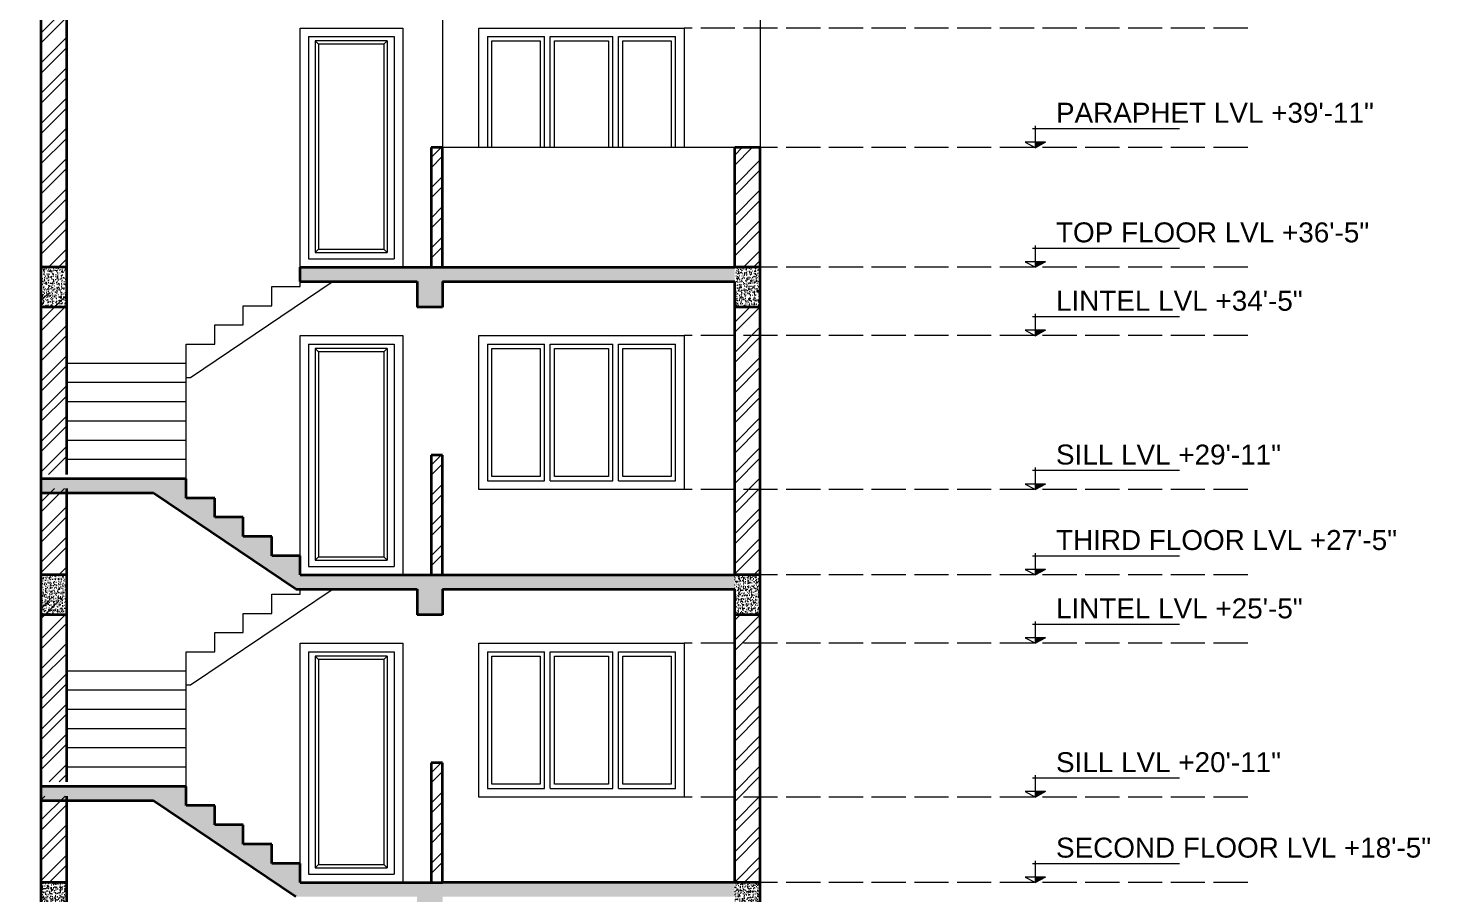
# Model space of a CAD drawing. Header units: inches. Extents: x -12071822 to 12321209, y -1222525 to 1319227.
# Drawn here: x 118068.3 to 118560.4, y 36501.1 to 36805.1 of the extents above; entities that cross this region are included whole.
import ezdxf

# ---------------------------------------------------------------- set-up
doc = ezdxf.new("R2010")
doc.units = ezdxf.units.IN
doc.header["$MEASUREMENT"] = 0
doc.header["$PDMODE"] = 35
doc.linetypes.add('ACAD_ISO02W100', pattern=[15, 12, -3])
for name, color, linetype, lineweight in [('elevation', 181, 'Continuous', 20), ('Hatch', 9, 'Continuous', 9), ('Hidden', 254, 'ACAD_ISO02W100', 15), ('TEXT', 255, 'Continuous', 35), ('Walls', 11, 'Continuous', 35), ('Windows', 151, 'Continuous', 15)]:
    doc.layers.add(name, color=color, linetype=linetype, lineweight=lineweight)
doc.styles.get("Standard").update_dxf_attribs({"font": 'arial.ttf'})
doc.dimstyles.get("Standard").update_dxf_attribs({"dimtxt": 6, "dimasz": 4, "dimexe": 0, "dimexo": 6, "dimgap": 3, "dimtad": 1, "dimdec": 0, "dimzin": 0, "dimdsep": 46, "dimlunit": 4, "dimtxsty": 'Standard', "dimblk": 'ARCHTICK', "dimcen": 0.09, "dimdle": 3, "dimclrd": 256, "dimadec": 0, "dimazin": 0, "dimtfac": 1, "dimtdec": 0, "dimtofl": 0, "dimtmove": 0, "dimatfit": 3, "dimfxl": 1, "dimfxlon": 1, "dimtolj": 1, "dimtzin": 0, "dimlwd": -1, "dimarcsym": 0})
pattern_1 = [(45, (-19686.302, 231.183), (-5.30330086, 5.30330086), []), (45, (-19682.767, 231.183), (-5.30330086, 5.30330086), [])]
pattern_2 = [(45, (-19686.302, 236.183), (-5.30330086, 5.30330086), []), (45, (-19682.767, 236.183), (-5.30330086, 5.30330086), [])]
pattern_3 = [(45, (-19686.302, 241.183), (-5.30330086, 5.30330086), []), (45, (-19682.767, 241.183), (-5.30330086, 5.30330086), [])]
pattern_4 = [(50, (-19686.3022, 241.183), (2.151780548, -0.188256405), [0.225, -2.475]), (355, (-19686.3022, 241.183), (-0.416254, 2.2565764), [0.18, -1.98]), (100.4514445, (-19686.1229, 241.1673), (1.73552654, 2.068319973), [0.191220576, -2.103426336]), (46.1842, (-19686.3022, 241.783), (3.20172399, -0.49655784), [0.3375, -3.7125]), (96.6356355, (-19686.0354, 241.7416), (2.80398584, 2.9223558), [0.286831026, -3.15514128]), (351.184164, (-19686.3022, 241.783), (2.803985835, 2.9223558), [0.27, -2.97]), (21, (-19686.0022, 241.633), (1.790721156, -1.207856672), [0.225, -2.475]), (326, (-19686.0022, 241.633), (0.729945996, 2.175450135), [0.18, -1.98]), (71.4514447, (-19685.853, 241.5323), (2.52066713, 0.967593458), [0.19122057, -2.103426336]), (37.5, (-19686.3022, 241.18296), (0.036479566, 0.9986815615), [0, -1.956, 0, -2.01, 0, -1.9875]), (7.5, (-19686.3022, 241.183), (0.789208612, 1.183235136), [0, -1.146, 0, -1.911, 0, -0.7575]), (327.5, (-19686.9712, 241.18296), (1.6014673085, -0.067664615), [0, -0.75, 0, -2.34, 0, -3.105]), (317.5, (-19687.2712, 241.183), (1.749558508, 0.300314947), [0, -0.975, 0, -1.554, 0, -2.205])]
pattern_5 = [(50, (-19686.3022, 236.183), (2.151780548, -0.188256405), [0.225, -2.475]), (355, (-19686.3022, 236.183), (-0.416254, 2.2565764), [0.18, -1.98]), (100.4514445, (-19686.1229, 236.1673), (1.73552654, 2.068319973), [0.191220576, -2.103426336]), (46.1842, (-19686.3022, 236.783), (3.20172399, -0.49655784), [0.3375, -3.7125]), (96.6356355, (-19686.0354, 236.7416), (2.80398584, 2.9223558), [0.286831026, -3.15514128]), (351.184164, (-19686.3022, 236.783), (2.803985835, 2.9223558), [0.27, -2.97]), (21, (-19686.0022, 236.633), (1.790721156, -1.207856672), [0.225, -2.475]), (326, (-19686.0022, 236.633), (0.729945996, 2.175450135), [0.18, -1.98]), (71.4514447, (-19685.853, 236.5323), (2.52066713, 0.967593458), [0.19122057, -2.103426336]), (37.5, (-19686.3022, 236.18296), (0.036479566, 0.9986815615), [0, -1.956, 0, -2.01, 0, -1.9875]), (7.5, (-19686.3022, 236.183), (0.789208612, 1.183235136), [0, -1.146, 0, -1.911, 0, -0.7575]), (327.5, (-19686.9712, 236.18296), (1.6014673085, -0.067664615), [0, -0.75, 0, -2.34, 0, -3.105]), (317.5, (-19687.2712, 236.183), (1.749558508, 0.300314947), [0, -0.975, 0, -1.554, 0, -2.205])]
pattern_6 = [(50, (-19686.3022, 231.183), (2.151780548, -0.188256405), [0.225, -2.475]), (355, (-19686.3022, 231.183), (-0.416254, 2.2565764), [0.18, -1.98]), (100.4514445, (-19686.1229, 231.1673), (1.73552654, 2.068319973), [0.191220576, -2.103426336]), (46.1842, (-19686.3022, 231.783), (3.20172399, -0.49655784), [0.3375, -3.7125]), (96.6356355, (-19686.0354, 231.7416), (2.80398584, 2.9223558), [0.286831026, -3.15514128]), (351.184164, (-19686.3022, 231.783), (2.803985835, 2.9223558), [0.27, -2.97]), (21, (-19686.0022, 231.633), (1.790721156, -1.207856672), [0.225, -2.475]), (326, (-19686.0022, 231.633), (0.729945996, 2.175450135), [0.18, -1.98]), (71.4514447, (-19685.853, 231.5323), (2.52066713, 0.967593458), [0.19122057, -2.103426336]), (37.5, (-19686.3022, 231.18296), (0.036479566, 0.9986815615), [0, -1.956, 0, -2.01, 0, -1.9875]), (7.5, (-19686.3022, 231.183), (0.789208612, 1.183235136), [0, -1.146, 0, -1.911, 0, -0.7575]), (327.5, (-19686.9712, 231.18296), (1.6014673085, -0.067664615), [0, -0.75, 0, -2.34, 0, -3.105]), (317.5, (-19687.2712, 231.183), (1.749558508, 0.300314947), [0, -0.975, 0, -1.554, 0, -2.205])]
pattern_7 = [(50, (-18460.6162, 246.183), (2.151780548, -0.188256405), [0.225, -2.475]), (355, (-18460.6162, 246.183), (-0.416254, 2.2565764), [0.18, -1.98]), (100.4514445, (-18460.437, 246.1673), (1.73552654, 2.068319973), [0.191220576, -2.103426336]), (46.1842, (-18460.6162, 246.783), (3.20172399, -0.49655784), [0.3375, -3.7125]), (96.6356355, (-18460.3494, 246.7416), (2.80398584, 2.9223558), [0.286831026, -3.15514128]), (351.184164, (-18460.6162, 246.783), (2.803985835, 2.9223558), [0.27, -2.97]), (21, (-18460.3162, 246.633), (1.790721156, -1.207856672), [0.225, -2.475]), (326, (-18460.3162, 246.633), (0.729945996, 2.175450135), [0.18, -1.98]), (71.4514447, (-18460.167, 246.5323), (2.52066713, 0.967593458), [0.19122057, -2.103426336]), (37.5, (-18460.61625, 246.18296), (0.036479566, 0.9986815615), [0, -1.956, 0, -2.01, 0, -1.9875]), (7.5, (-18460.6162, 246.183), (0.789208612, 1.183235136), [0, -1.146, 0, -1.911, 0, -0.7575]), (327.5, (-18461.28525, 246.18296), (1.6014673085, -0.067664615), [0, -0.75, 0, -2.34, 0, -3.105]), (317.5, (-18461.5852, 246.183), (1.749558508, 0.300314947), [0, -0.975, 0, -1.554, 0, -2.205])]

# ---------------------------------------------------------------- blocks, each defined once
blk = doc.blocks.new('_ArchTick')
at = {"color": 0, "linetype": 'ByBlock', "const_width": 0.15}
blk.add_lwpolyline([(-0.5, -0.5), (0.5, 0.5)], dxfattribs=at)
blk = doc.blocks.new('*D1785')
at = {"layer": 'Defpoints', "color": 0, "transparency": 16777216}
for p in [(118050.27, 36505.14), (118072.87, 36505.14), (118072.87, 36397.14)]:
    blk.add_point(p, dxfattribs=at)
at = {"layer": 'Windows', "transparency": 16777216}
blk.add_line((118050.27, 36394.14), (118050.27, 36508.14), dxfattribs=at)
at = {"layer": 'Windows', "color": 0, "lineweight": -2, "transparency": 16777216}
for p, q in [((118051.27, 36505.14), (118050.27, 36505.14)), ((118051.27, 36397.14), (118050.27, 36397.14))]:
    blk.add_line(p, q, dxfattribs=at)
at = {"layer": 'Windows', "transparency": 16777216, "xscale": 4, "yscale": 4, "zscale": 4}
for p, rotation in [((118050.27, 36505.14), 90), ((118050.27, 36397.14), 270)]:
    blk.add_blockref('_ArchTick', p, dxfattribs=dict(at, rotation=rotation))
at = {"layer": 'Windows', "color": 0, "transparency": 16777216, "insert": (118044.2, 36451.14), "char_height": 6, "attachment_point": 5, "rotation": 90}
blk.add_mtext("\\A1;9'", dxfattribs=at)
blk = doc.blocks.new('*D1786')
at = {"layer": 'Defpoints', "color": 0, "transparency": 16777216}
for p in [(118050.27, 36613.14), (118072.87, 36613.14), (118072.87, 36505.14)]:
    blk.add_point(p, dxfattribs=at)
at = {"layer": 'Windows', "transparency": 16777216}
blk.add_line((118050.27, 36502.14), (118050.27, 36616.14), dxfattribs=at)
at = {"layer": 'Windows', "color": 0, "lineweight": -2, "transparency": 16777216}
for p, q in [((118051.27, 36613.14), (118050.27, 36613.14)), ((118051.27, 36505.14), (118050.27, 36505.14))]:
    blk.add_line(p, q, dxfattribs=at)
at = {"layer": 'Windows', "transparency": 16777216, "xscale": 4, "yscale": 4, "zscale": 4}
for p, rotation in [((118050.27, 36613.14), 90), ((118050.27, 36505.14), 270)]:
    blk.add_blockref('_ArchTick', p, dxfattribs=dict(at, rotation=rotation))
at = {"layer": 'Windows', "color": 0, "transparency": 16777216, "insert": (118044.2, 36559.14), "char_height": 6, "attachment_point": 5, "rotation": 90}
blk.add_mtext("\\A1;9'", dxfattribs=at)
blk = doc.blocks.new('*D1787')
at = {"layer": 'Defpoints', "color": 0, "transparency": 16777216}
for p in [(118050.27, 36721.14), (118072.87, 36721.14), (118072.87, 36613.14)]:
    blk.add_point(p, dxfattribs=at)
at = {"layer": 'Windows', "transparency": 16777216}
blk.add_line((118050.27, 36610.14), (118050.27, 36724.14), dxfattribs=at)
at = {"layer": 'Windows', "color": 0, "lineweight": -2, "transparency": 16777216}
for p, q in [((118051.27, 36721.14), (118050.27, 36721.14)), ((118051.27, 36613.14), (118050.27, 36613.14))]:
    blk.add_line(p, q, dxfattribs=at)
at = {"layer": 'Windows', "transparency": 16777216, "xscale": 4, "yscale": 4, "zscale": 4}
for p, rotation in [((118050.27, 36721.14), 90), ((118050.27, 36613.14), 270)]:
    blk.add_blockref('_ArchTick', p, dxfattribs=dict(at, rotation=rotation))
at = {"layer": 'Windows', "color": 0, "transparency": 16777216, "insert": (118044.2, 36667.14), "char_height": 6, "attachment_point": 5, "rotation": 90}
blk.add_mtext("\\A1;9'", dxfattribs=at)
blk = doc.blocks.new('*D1788')
at = {"layer": 'Defpoints', "color": 0, "transparency": 16777216}
for p in [(118050.27, 36823.14), (118072.87, 36823.14), (118072.87, 36721.14)]:
    blk.add_point(p, dxfattribs=at)
at = {"layer": 'Windows', "transparency": 16777216}
blk.add_line((118050.27, 36718.14), (118050.27, 36826.14), dxfattribs=at)
at = {"layer": 'Windows', "color": 0, "lineweight": -2, "transparency": 16777216}
for p, q in [((118051.27, 36823.14), (118050.27, 36823.14)), ((118051.27, 36721.14), (118050.27, 36721.14))]:
    blk.add_line(p, q, dxfattribs=at)
at = {"layer": 'Windows', "transparency": 16777216, "xscale": 4, "yscale": 4, "zscale": 4}
for p, rotation in [((118050.27, 36823.14), 90), ((118050.27, 36721.14), 270)]:
    blk.add_blockref('_ArchTick', p, dxfattribs=dict(at, rotation=rotation))
at = {"layer": 'Windows', "color": 0, "transparency": 16777216, "insert": (118044.2, 36772.14), "char_height": 6, "attachment_point": 5, "rotation": 90}
blk.add_mtext('\\A1;8\'-6"', dxfattribs=at)
blk = doc.blocks.new('*D1614')
at = {"layer": 'Defpoints', "color": 0, "transparency": 16777216}
for p in [(118025.43, 36823.14), (118072.87, 36823.14), (118072.87, 36284.14)]:
    blk.add_point(p, dxfattribs=at)
at = {"layer": 'Windows', "transparency": 16777216}
blk.add_line((118025.43, 36281.14), (118025.43, 36826.14), dxfattribs=at)
at = {"layer": 'Windows', "color": 0, "lineweight": -2, "transparency": 16777216}
for p, q in [((118026.43, 36823.14), (118025.43, 36823.14)), ((118026.43, 36284.14), (118025.43, 36284.14))]:
    blk.add_line(p, q, dxfattribs=at)
at = {"layer": 'Windows', "transparency": 16777216, "xscale": 4, "yscale": 4, "zscale": 4}
for p, rotation in [((118025.43, 36823.14), 90), ((118025.43, 36284.14), 270)]:
    blk.add_blockref('_ArchTick', p, dxfattribs=dict(at, rotation=rotation))
at = {"layer": 'Windows', "color": 0, "transparency": 16777216, "insert": (118019.41, 36553.64), "char_height": 6, "attachment_point": 5, "rotation": 90}
blk.add_mtext('\\A1;44\'-11"', dxfattribs=at)
blk = doc.blocks.new('ARROW')
at = {"layer": 'Hatch'}
h = blk.add_hatch(color=256, dxfattribs=at)
h.dxf.hatch_style = 1
h.paths.add_polyline_path([(12191116, -1270860), (12191485, -1270660), (12191116, -1270660)])
for p, q in [((12191016, -1270160), (12196383, -1270160)), ((12191116, -1270860), (12191116, -1270060)), ((12191485, -1270660), (12190746, -1270660)), ((12190746, -1270660), (12191116, -1270860)), ((12191485, -1270660), (12191116, -1270860))]:
    blk.add_line(p, q, dxfattribs=at)

msp = doc.modelspace()

# ---------------------------------------------------------------- hatches: boundary and pattern name
at = {"layer": 'Hatch'}
h = msp.add_hatch(dxfattribs=at)
h.set_pattern_fill('ANSI32', color=256, scale=20)
h.set_pattern_definition(pattern_1)
h.paths.add_polyline_path([(118072.87, 36721.14), (118081.87, 36721.14), (118081.87, 36809.14), (118072.87, 36809.14)])
h = msp.add_hatch(dxfattribs=at)
h.set_pattern_fill('ANSI32', color=256, scale=20)
h.set_pattern_definition([(45, (-19686.302, 570.183), (-5.30330086, 5.30330086), []), (45, (-19682.767, 570.183), (-5.30330086, 5.30330086), [])])
h.paths.add_polyline_path([(118209.87, 36763.14), (118213.87, 36763.14), (118213.87, 36721.14), (118209.87, 36721.14)])
h = msp.add_hatch(dxfattribs=at)
h.set_pattern_fill('ANSI32', color=256, scale=20)
h.set_pattern_definition(pattern_1)
h.paths.add_polyline_path([(118316.37, 36721.14), (118325.37, 36721.14), (118325.37, 36763.14), (118316.37, 36763.14)])
h = msp.add_hatch(dxfattribs=at)
h.set_pattern_fill('AR-CONC', color=256, scale=0.3)
h.set_pattern_definition(pattern_6)
h.paths.add_polyline_path([(118072.87, 36707.14), (118081.87, 36707.14), (118081.87, 36721.14), (118072.87, 36721.14)])
h = msp.add_hatch(dxfattribs=at)
h.set_pattern_fill('AR-CONC', color=256, scale=0.3)
h.set_pattern_definition(pattern_7)
h.paths.add_polyline_path([(118204.87, 36716.14), (118204.87, 36707.14), (118213.87, 36707.14), (118213.87, 36716.14), (118316.37, 36716.14), (118316.37, 36721.14), (118163.87, 36721.14), (118163.87, 36716.14)])
h = msp.add_hatch(dxfattribs=at)
h.set_pattern_fill('AR-CONC', color=256, scale=0.3)
h.set_pattern_definition(pattern_6)
h.paths.add_polyline_path([(118325.37, 36721.14), (118316.37, 36721.14), (118316.37, 36707.14), (118325.37, 36707.14)])
h = msp.add_hatch(dxfattribs=at)
h.set_pattern_fill('ANSI32', color=256, scale=20)
h.set_pattern_definition(pattern_2)
h.paths.add_polyline_path([(118072.87, 36712.14), (118081.87, 36712.14), (118081.87, 36648.45), (118072.87, 36648.45)])
h = msp.add_hatch(dxfattribs=at)
h.set_pattern_fill('ANSI32', color=256, scale=20)
h.set_pattern_definition(pattern_2)
h.paths.add_polyline_path([(118316.37, 36613.14), (118325.37, 36613.14), (118325.37, 36707.14), (118316.37, 36707.14)])
h = msp.add_hatch(dxfattribs=at)
h.set_pattern_fill('ANSI32', color=256, scale=20)
h.set_pattern_definition([(45, (-19686.302, 462.183), (-5.30330086, 5.30330086), []), (45, (-19682.767, 462.183), (-5.30330086, 5.30330086), [])])
h.paths.add_polyline_path([(118209.87, 36655.14), (118213.87, 36655.14), (118213.87, 36613.14), (118209.87, 36613.14)])
h = msp.add_hatch(dxfattribs=at)
h.set_pattern_fill('AR-CONC', color=256, scale=0.3)
h.set_pattern_definition(pattern_7)
h.paths.add_polyline_path([(118162.34, 36608.14), (118112.34, 36641.89), (118072.87, 36641.89), (118072.87, 36643.45), (118072.87, 36646.89), (118123.87, 36646.89), (118123.87, 36640.14), (118133.87, 36640.14), (118133.87, 36633.39), (118143.87, 36633.39), (118143.87, 36626.64), (118153.87, 36626.64), (118153.87, 36619.89), (118163.87, 36619.89), (118163.87, 36613.14), (118316.37, 36613.14), (118316.37, 36608.14), (118213.87, 36608.14), (118213.87, 36599.14), (118204.87, 36599.14), (118204.87, 36608.14)])
h = msp.add_hatch(dxfattribs=at)
h.set_pattern_fill('ANSI32', color=256, scale=20)
h.set_pattern_definition(pattern_2)
h.paths.add_polyline_path([(118072.87, 36643.45), (118081.87, 36643.45), (118081.87, 36613.14), (118072.87, 36613.14)])
h = msp.add_hatch(dxfattribs=at)
h.set_pattern_fill('AR-CONC', color=256, scale=0.3)
h.set_pattern_definition(pattern_5)
h.paths.add_polyline_path([(118072.87, 36599.14), (118081.87, 36599.14), (118081.87, 36613.14), (118072.87, 36613.14)])
h = msp.add_hatch(dxfattribs=at)
h.set_pattern_fill('AR-CONC', color=256, scale=0.3)
h.set_pattern_definition(pattern_5)
h.paths.add_polyline_path([(118325.37, 36613.14), (118316.37, 36613.14), (118316.37, 36599.14), (118325.37, 36599.14)])
h = msp.add_hatch(dxfattribs=at)
h.set_pattern_fill('ANSI32', color=256, scale=20)
h.set_pattern_definition(pattern_3)
h.paths.add_polyline_path([(118072.87, 36604.14), (118081.87, 36604.14), (118081.87, 36540.45), (118072.87, 36540.45)])
h = msp.add_hatch(dxfattribs=at)
h.set_pattern_fill('ANSI32', color=256, scale=20)
h.set_pattern_definition(pattern_3)
h.paths.add_polyline_path([(118316.37, 36505.14), (118325.37, 36505.14), (118325.37, 36599.14), (118316.37, 36599.14)])
h = msp.add_hatch(dxfattribs=at)
h.set_pattern_fill('ANSI32', color=256, scale=20)
h.set_pattern_definition([(45, (-19686.302, 354.183), (-5.30330086, 5.30330086), []), (45, (-19682.767, 354.183), (-5.30330086, 5.30330086), [])])
h.paths.add_polyline_path([(118209.87, 36547.14), (118213.87, 36547.14), (118213.87, 36505.14), (118209.87, 36505.14)])
h = msp.add_hatch(dxfattribs=at)
h.set_pattern_fill('AR-CONC', color=256, scale=0.3)
h.set_pattern_definition(pattern_7)
h.paths.add_polyline_path([(118162.34, 36500.14), (118112.34, 36533.89), (118072.87, 36533.89), (118072.87, 36535.45), (118072.87, 36538.89), (118123.87, 36538.89), (118123.87, 36532.14), (118133.87, 36532.14), (118133.87, 36525.39), (118143.87, 36525.39), (118143.87, 36518.64), (118153.87, 36518.64), (118153.87, 36511.89), (118163.87, 36511.89), (118163.87, 36505.14), (118316.37, 36505.14), (118316.37, 36500.14), (118213.87, 36500.14), (118213.87, 36491.14), (118204.87, 36491.14), (118204.87, 36500.14)])
h = msp.add_hatch(dxfattribs=at)
h.set_pattern_fill('ANSI32', color=256, scale=20)
h.set_pattern_definition(pattern_3)
h.paths.add_polyline_path([(118072.87, 36535.45), (118081.87, 36535.45), (118081.87, 36505.14), (118072.87, 36505.14)])
h = msp.add_hatch(dxfattribs=at)
h.set_pattern_fill('AR-CONC', color=256, scale=0.3)
h.set_pattern_definition(pattern_4)
h.paths.add_polyline_path([(118072.87, 36491.14), (118081.87, 36491.14), (118081.87, 36505.14), (118072.87, 36505.14)])
h = msp.add_hatch(dxfattribs=at)
h.set_pattern_fill('AR-CONC', color=256, scale=0.3)
h.set_pattern_definition(pattern_4)
h.paths.add_polyline_path([(118316.37, 36491.14), (118325.37, 36491.14), (118325.37, 36505.14), (118316.37, 36505.14)])

# ---------------------------------------------------------------- linework, layer by layer
at = {"layer": 'elevation'}
msp.add_line((118325.37, 36865.14), (118325.37, 36763.14), dxfattribs=at)
at = {"layer": 'Hidden'}
for p, q in [((118496.44, 36805.14), (118298.62, 36805.14)), ((118496.44, 36763.14), (118325.37, 36763.14)), ((118496.44, 36721.14), (118325.37, 36721.14)), ((118496.44, 36697.14), (118298.62, 36697.14)), ((118496.44, 36643.14), (118298.62, 36643.14)), ((118496.44, 36613.14), (118325.37, 36613.14)), ((118496.44, 36589.14), (118298.62, 36589.14)), ((118496.44, 36535.14), (118298.62, 36535.14)), ((118496.44, 36505.14), (118325.37, 36505.14))]:
    msp.add_line(p, q, dxfattribs=at)
at = {"layer": 'Walls'}
for p, q in [((118072.87, 36809.14), (118072.87, 36721.14)), ((118081.87, 36809.14), (118081.87, 36721.14)), ((118213.87, 36763.14), (118209.87, 36763.14)), ((118209.87, 36763.14), (118209.87, 36721.14)), ((118213.87, 36721.14), (118213.87, 36763.14)), ((118316.37, 36721.14), (118316.37, 36763.14)), ((118325.37, 36763.14), (118316.37, 36763.14)), ((118325.37, 36721.14), (118325.37, 36763.14)), ((118072.87, 36721.14), (118072.87, 36707.14)), ((118081.87, 36721.14), (118072.87, 36721.14)), ((118081.87, 36721.14), (118081.87, 36707.14)), ((118163.87, 36721.14), (118316.37, 36721.14)), ((118163.87, 36716.14), (118163.87, 36721.14)), ((118325.37, 36721.14), (118316.37, 36721.14)), ((118325.37, 36707.14), (118325.37, 36721.14)), ((118163.87, 36716.14), (118204.87, 36716.14)), ((118204.87, 36716.14), (118204.87, 36707.14)), ((118213.87, 36716.14), (118316.37, 36716.14)), ((118213.87, 36716.14), (118213.87, 36707.14)), ((118316.37, 36707.14), (118316.37, 36716.14)), ((118072.87, 36707.14), (118072.87, 36648.45)), ((118081.87, 36707.14), (118072.87, 36707.14)), ((118081.87, 36707.14), (118081.87, 36648.45)), ((118213.87, 36707.14), (118204.87, 36707.14)), ((118316.37, 36613.14), (118316.37, 36707.14)), ((118325.37, 36707.14), (118316.37, 36707.14)), ((118325.37, 36613.14), (118325.37, 36707.14)), ((118213.87, 36655.14), (118209.87, 36655.14)), ((118209.87, 36655.14), (118209.87, 36613.14)), ((118213.87, 36613.14), (118213.87, 36655.14)), ((118072.87, 36648.45), (118072.87, 36643.45)), ((118123.87, 36646.89), (118072.87, 36646.89)), ((118123.87, 36640.14), (118123.87, 36646.89)), ((118072.87, 36643.45), (118072.87, 36613.14)), ((118112.34, 36641.89), (118072.87, 36641.89)), ((118081.87, 36643.45), (118081.87, 36613.14)), ((118162.34, 36608.14), (118112.34, 36641.89)), ((118133.87, 36640.14), (118123.87, 36640.14)), ((118133.87, 36633.39), (118133.87, 36640.14)), ((118143.87, 36633.39), (118133.87, 36633.39)), ((118143.87, 36626.64), (118143.87, 36633.39)), ((118153.87, 36626.64), (118143.87, 36626.64)), ((118153.87, 36619.89), (118153.87, 36626.64)), ((118163.87, 36619.89), (118153.87, 36619.89)), ((118163.87, 36613.14), (118163.87, 36619.89)), ((118072.87, 36613.14), (118072.87, 36599.14)), ((118081.87, 36613.14), (118072.87, 36613.14)), ((118081.87, 36613.14), (118081.87, 36599.14)), ((118163.87, 36613.14), (118213.87, 36613.14)), ((118213.87, 36613.14), (118316.37, 36613.14)), ((118325.37, 36613.14), (118316.37, 36613.14)), ((118325.37, 36599.14), (118325.37, 36613.14)), ((118162.34, 36608.14), (118204.87, 36608.14)), ((118204.87, 36608.14), (118204.87, 36599.14)), ((118213.87, 36608.14), (118213.87, 36599.14)), ((118213.87, 36608.14), (118316.37, 36608.14)), ((118316.37, 36599.14), (118316.37, 36608.14)), ((118072.87, 36599.14), (118072.87, 36540.45)), ((118081.87, 36599.14), (118072.87, 36599.14)), ((118081.87, 36599.14), (118081.87, 36540.45)), ((118213.87, 36599.14), (118204.87, 36599.14)), ((118316.37, 36505.14), (118316.37, 36599.14)), ((118325.37, 36599.14), (118316.37, 36599.14)), ((118325.37, 36505.14), (118325.37, 36599.14)), ((118213.87, 36547.14), (118209.87, 36547.14)), ((118209.87, 36547.14), (118209.87, 36505.14)), ((118213.87, 36505.14), (118213.87, 36547.14)), ((118072.87, 36540.45), (118072.87, 36535.45)), ((118123.87, 36538.89), (118072.87, 36538.89)), ((118072.87, 36535.45), (118072.87, 36505.14)), ((118081.87, 36535.45), (118081.87, 36505.14)), ((118123.87, 36532.14), (118123.87, 36538.89)), ((118112.34, 36533.89), (118072.87, 36533.89)), ((118162.34, 36500.14), (118112.34, 36533.89)), ((118133.87, 36532.14), (118123.87, 36532.14)), ((118133.87, 36525.39), (118133.87, 36532.14)), ((118143.87, 36525.39), (118133.87, 36525.39)), ((118143.87, 36518.64), (118143.87, 36525.39)), ((118153.87, 36518.64), (118143.87, 36518.64)), ((118153.87, 36511.89), (118153.87, 36518.64)), ((118163.87, 36511.89), (118153.87, 36511.89)), ((118163.87, 36505.14), (118163.87, 36511.89)), ((118072.87, 36505.14), (118072.87, 36491.14)), ((118081.87, 36505.14), (118072.87, 36505.14)), ((118081.87, 36505.14), (118081.87, 36491.14)), ((118163.87, 36505.14), (118213.87, 36505.14)), ((118325.37, 36505.14), (118213.87, 36505.14)), ((118325.37, 36491.14), (118325.37, 36505.14))]:
    msp.add_line(p, q, dxfattribs=at)
at = {"layer": 'Windows'}
for p, q in [((118213.87, 36809.14), (118213.87, 36763.14)), ((118163.87, 36721.14), (118163.87, 36805.14)), ((118163.87, 36805.14), (118199.87, 36805.14)), ((118166.82, 36802.14), (118166.82, 36724.14)), ((118166.82, 36802.14), (118196.87, 36802.14)), ((118196.87, 36802.14), (118196.87, 36724.14)), ((118199.87, 36805.14), (118199.87, 36721.14)), ((118229.62, 36802.14), (118229.62, 36763.14)), ((118229.62, 36802.14), (118249.62, 36802.14)), ((118249.62, 36763.14), (118249.62, 36802.14)), ((118251.62, 36763.14), (118251.62, 36802.14)), ((118251.62, 36802.14), (118273.62, 36802.14)), ((118273.62, 36763.14), (118273.62, 36802.14)), ((118275.62, 36763.14), (118275.62, 36802.14)), ((118275.62, 36802.14), (118295.62, 36802.14)), ((118295.62, 36763.14), (118295.62, 36802.14)), ((118194.45, 36800.64), (118169.12, 36800.64)), ((118169.12, 36800.64), (118169.12, 36726.32)), ((118170.31, 36799.45), (118169.12, 36800.64)), ((118193.26, 36799.45), (118170.31, 36799.45)), ((118170.31, 36799.45), (118170.31, 36727.51)), ((118193.26, 36799.45), (118194.45, 36800.64)), ((118193.26, 36799.45), (118193.26, 36727.51)), ((118194.45, 36800.64), (118194.45, 36726.32)), ((118316.37, 36763.14), (118213.87, 36763.14)), ((118170.31, 36727.51), (118169.12, 36726.32)), ((118170.31, 36727.51), (118193.26, 36727.51)), ((118193.26, 36727.51), (118194.45, 36726.32)), ((118166.82, 36724.14), (118196.87, 36724.14)), ((118169.12, 36726.32), (118194.45, 36726.32)), ((118175.4, 36716.14), (118125.4, 36682.39)), ((118153.87, 36707.64), (118153.87, 36714.39)), ((118153.87, 36714.39), (118163.87, 36714.39)), ((118163.87, 36714.39), (118163.87, 36716.14)), ((118143.87, 36700.89), (118143.87, 36707.64)), ((118143.87, 36707.64), (118153.87, 36707.64)), ((118133.87, 36694.14), (118133.87, 36700.89)), ((118133.87, 36700.89), (118143.87, 36700.89)), ((118123.87, 36687.39), (118123.87, 36694.14)), ((118123.87, 36694.14), (118133.87, 36694.14)), ((118163.87, 36613.14), (118163.87, 36697.14)), ((118163.87, 36697.14), (118199.87, 36697.14)), ((118166.82, 36694.14), (118166.82, 36616.14)), ((118166.82, 36694.14), (118196.87, 36694.14)), ((118196.87, 36694.14), (118196.87, 36616.14)), ((118199.87, 36697.14), (118199.87, 36613.14)), ((118229.62, 36694.14), (118229.62, 36646.14)), ((118229.62, 36694.14), (118249.62, 36694.14)), ((118249.62, 36646.14), (118249.62, 36694.14)), ((118251.62, 36646.14), (118251.62, 36694.14)), ((118251.62, 36694.14), (118273.62, 36694.14)), ((118273.62, 36646.14), (118273.62, 36694.14)), ((118275.62, 36646.14), (118275.62, 36694.14)), ((118275.62, 36694.14), (118295.62, 36694.14)), ((118295.62, 36646.14), (118295.62, 36694.14)), ((118194.45, 36692.64), (118169.12, 36692.64)), ((118169.12, 36692.64), (118169.12, 36618.32)), ((118170.31, 36691.45), (118169.12, 36692.64)), ((118193.26, 36691.45), (118170.31, 36691.45)), ((118170.31, 36691.45), (118170.31, 36619.51)), ((118193.26, 36691.45), (118194.45, 36692.64)), ((118193.26, 36691.45), (118193.26, 36619.51)), ((118194.45, 36692.64), (118194.45, 36618.32)), ((118123.87, 36687.39), (118081.87, 36687.39)), ((118123.87, 36646.89), (118123.87, 36687.39)), ((118123.87, 36680.64), (118081.87, 36680.64)), ((118125.4, 36682.39), (118123.87, 36682.39)), ((118123.87, 36673.89), (118081.87, 36673.89)), ((118123.87, 36667.14), (118081.87, 36667.14)), ((118123.87, 36660.39), (118081.87, 36660.39)), ((118123.87, 36653.64), (118081.87, 36653.64)), ((118229.62, 36646.14), (118249.62, 36646.14)), ((118251.62, 36646.14), (118273.62, 36646.14)), ((118275.62, 36646.14), (118295.62, 36646.14)), ((118170.31, 36619.51), (118169.12, 36618.32)), ((118170.31, 36619.51), (118193.26, 36619.51)), ((118193.26, 36619.51), (118194.45, 36618.32)), ((118166.82, 36616.14), (118196.87, 36616.14)), ((118169.12, 36618.32), (118194.45, 36618.32)), ((118175.4, 36608.14), (118125.4, 36574.39)), ((118153.87, 36599.64), (118153.87, 36606.39)), ((118153.87, 36606.39), (118163.87, 36606.39)), ((118163.87, 36606.39), (118163.87, 36608.14)), ((118143.87, 36592.89), (118143.87, 36599.64)), ((118143.87, 36599.64), (118153.87, 36599.64)), ((118133.87, 36586.14), (118133.87, 36592.89)), ((118133.87, 36592.89), (118143.87, 36592.89)), ((118123.87, 36579.39), (118123.87, 36586.14)), ((118123.87, 36586.14), (118133.87, 36586.14)), ((118163.87, 36505.14), (118163.87, 36589.14)), ((118163.87, 36589.14), (118199.87, 36589.14)), ((118166.82, 36586.14), (118166.82, 36508.14)), ((118166.82, 36586.14), (118196.87, 36586.14)), ((118194.45, 36584.64), (118169.12, 36584.64)), ((118169.12, 36584.64), (118169.12, 36510.32)), ((118170.31, 36583.45), (118169.12, 36584.64)), ((118193.26, 36583.45), (118194.45, 36584.64)), ((118194.45, 36584.64), (118194.45, 36510.32)), ((118196.87, 36586.14), (118196.87, 36508.14)), ((118199.87, 36589.14), (118199.87, 36505.14)), ((118229.62, 36586.14), (118229.62, 36538.14)), ((118229.62, 36586.14), (118249.62, 36586.14)), ((118249.62, 36538.14), (118249.62, 36586.14)), ((118251.62, 36538.14), (118251.62, 36586.14)), ((118251.62, 36586.14), (118273.62, 36586.14)), ((118273.62, 36538.14), (118273.62, 36586.14)), ((118275.62, 36538.14), (118275.62, 36586.14)), ((118275.62, 36586.14), (118295.62, 36586.14)), ((118295.62, 36538.14), (118295.62, 36586.14)), ((118193.26, 36583.45), (118170.31, 36583.45)), ((118170.31, 36583.45), (118170.31, 36511.51)), ((118193.26, 36583.45), (118193.26, 36511.51)), ((118123.87, 36579.39), (118081.87, 36579.39)), ((118123.87, 36538.89), (118123.87, 36579.39)), ((118123.87, 36572.64), (118081.87, 36572.64)), ((118125.4, 36574.39), (118123.87, 36574.39)), ((118123.87, 36565.89), (118081.87, 36565.89)), ((118123.87, 36559.14), (118081.87, 36559.14)), ((118123.87, 36552.39), (118081.87, 36552.39)), ((118123.87, 36545.64), (118081.87, 36545.64)), ((118229.62, 36538.14), (118249.62, 36538.14)), ((118251.62, 36538.14), (118273.62, 36538.14)), ((118275.62, 36538.14), (118295.62, 36538.14)), ((118170.31, 36511.51), (118169.12, 36510.32)), ((118170.31, 36511.51), (118193.26, 36511.51)), ((118193.26, 36511.51), (118194.45, 36510.32)), ((118166.82, 36508.14), (118196.87, 36508.14)), ((118169.12, 36510.32), (118194.45, 36510.32))]:
    msp.add_line(p, q, dxfattribs=at)
for points in [[(118226.62, 36763.14), (118226.62, 36805.14), (118298.62, 36805.14), (118298.62, 36763.14)], [(118231.12, 36763.14), (118231.12, 36800.64), (118248.12, 36800.64), (118248.12, 36763.14)], [(118253.12, 36763.14), (118253.12, 36800.64), (118272.12, 36800.64), (118272.12, 36763.14)], [(118277.12, 36763.14), (118277.12, 36800.64), (118294.12, 36800.64), (118294.12, 36763.14)]]:
    msp.add_lwpolyline(points, dxfattribs=at)
for points in [[(118226.62, 36697.14), (118298.62, 36697.14), (118298.62, 36643.14), (118226.62, 36643.14)], [(118248.12, 36647.64), (118231.12, 36647.64), (118231.12, 36692.64), (118248.12, 36692.64)], [(118272.12, 36647.64), (118253.12, 36647.64), (118253.12, 36692.64), (118272.12, 36692.64)], [(118294.12, 36647.64), (118277.12, 36647.64), (118277.12, 36692.64), (118294.12, 36692.64)], [(118226.62, 36589.14), (118298.62, 36589.14), (118298.62, 36535.14), (118226.62, 36535.14)], [(118248.12, 36539.64), (118231.12, 36539.64), (118231.12, 36584.64), (118248.12, 36584.64)], [(118272.12, 36539.64), (118253.12, 36539.64), (118253.12, 36584.64), (118272.12, 36584.64)], [(118294.12, 36539.64), (118277.12, 36539.64), (118277.12, 36584.64), (118294.12, 36584.64)]]:
    msp.add_lwpolyline(points, close=True, dxfattribs=at)

# ---------------------------------------------------------------- block references
at = {"layer": 'Hatch', "xscale": 0.009611124123694026, "yscale": 0.009611124123694026, "zscale": 0.009611124123694026}
for p in [(1251.59, 48977.53), (1251.59, 48935.53), (1251.59, 48911.53), (1251.59, 48857.53), (1251.59, 48827.53), (1251.59, 48803.53), (1251.59, 48749.53), (1251.59, 48719.53)]:
    msp.add_blockref('ARROW', p, dxfattribs=at)

# ---------------------------------------------------------------- texts
at = {"layer": 'TEXT', "char_height": 7, "attachment_point": 1}
for s, width, heights, insert in [('PARAPHET LVL +39\'-11" ', 126.485, [14.42], (118429.14, 36778.9)), ('TOP FLOOR LVL +36\'-5" ', 126.485, [14.42], (118429.14, 36736.9)), ('LINTEL LVL +34\'-5" ', 126.485, [14.42], (118429.14, 36712.9)), ('SILL LVL +29\'-11" ', 126.485, [14.42], (118429.14, 36658.9)), ('THIRD FLOOR LVL +27\'-5" ', 126.485, [14.42], (118429.14, 36628.9)), ('LINTEL LVL +25\'-5" ', 126.485, [14.42], (118429.14, 36604.9)), ('SILL LVL +20\'-11" ', 126.485, [14.42], (118429.14, 36550.9)), ('SECOND FLOOR LVL +18\'-5" ', 135.2652, [12.78], (118429.14, 36520.9))]:
    msp.add_mtext_dynamic_manual_height_columns(s, width=width, gutter_width=7.21, heights=heights, dxfattribs=dict(at, insert=insert))

# ---------------------------------------------------------------- dimensions: what is measured, and where the dimension line sits
at = {"layer": 'Windows'}
dim = msp.add_linear_dim(base=(118025.43, 36823.14), p1=(118072.87, 36284.14), p2=(118072.87, 36823.14), angle=90, dimstyle='Standard', dxfattribs=at)
dim.commit()
dim.dimension.update_dxf_attribs({"geometry": '*D1614', "text_midpoint": (118019.41, 36553.64)})
for base, p1, p2, picture, middle in [((118050.27, 36823.14), (118072.87, 36721.14), (118072.87, 36823.14), '*D1788', (118044.2, 36772.14)), ((118050.27, 36721.14), (118072.87, 36613.14), (118072.87, 36721.14), '*D1787', (118044.2, 36667.14)), ((118050.27, 36613.14), (118072.87, 36505.14), (118072.87, 36613.14), '*D1786', (118044.2, 36559.14)), ((118050.27, 36505.14), (118072.87, 36397.14), (118072.87, 36505.14), '*D1785', (118044.2, 36451.14))]:
    dim = msp.add_linear_dim(base=base, p1=p1, p2=p2, angle=90, dimstyle='Standard', override={"dimtmove": 1}, dxfattribs=at)
    dim.commit()
    dim.dimension.update_dxf_attribs({"geometry": picture, "text_midpoint": middle})

doc.saveas('drawing.dxf')
